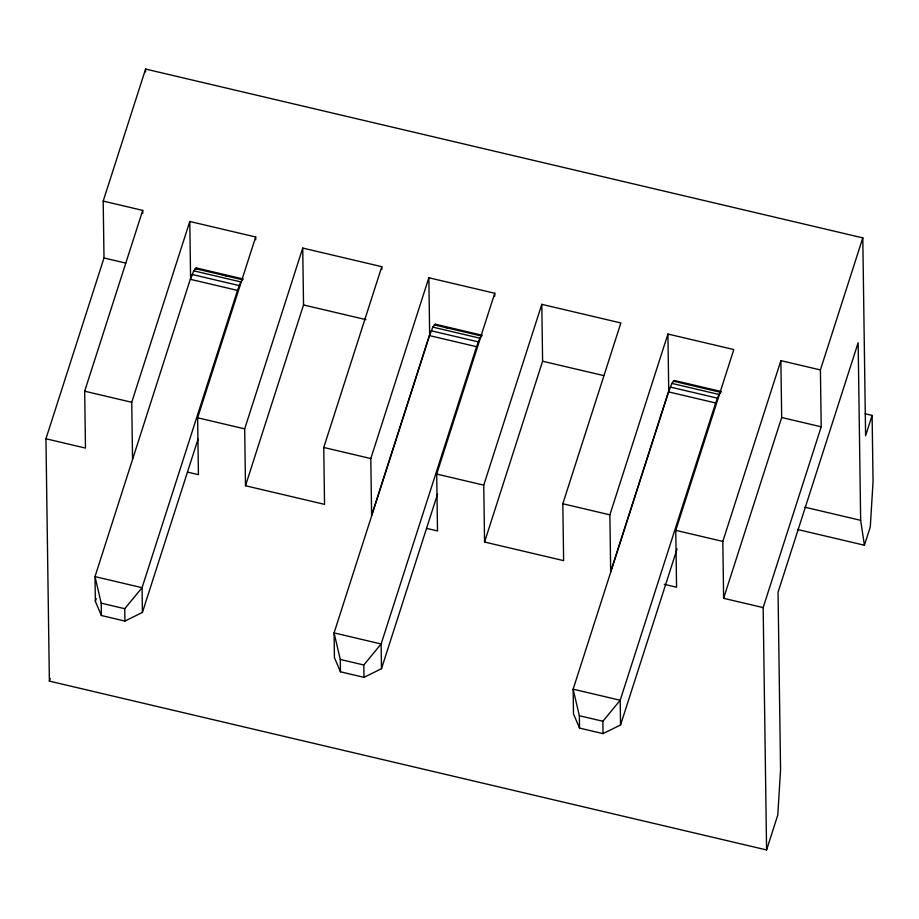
<?xml version="1.0" encoding="UTF-8"?>
<svg xmlns="http://www.w3.org/2000/svg" width="919" height="919" viewBox="0 0 919 919"><rect width="100%" height="100%" fill="white"/><g stroke="black" fill="none" stroke-linecap="round" stroke-linejoin="round"><path stroke-width="1.38" d="M797.52 529.482L864.411 545.231L860.655 520.326L858.151 342.718L778.048 592.215L780.553 769.823L777.784 815.05L766.584 849.949L49.373 681.117L45.95 438.765L103.996 257.975L103.192 201.089L145.593 69.051L862.792 237.883L865.595 435.721L872.108 415.399L865.135 413.757M45.95 438.765L85.478 448.081L84.674 391.195L142.721 210.394L103.192 201.089M132.543 459.155L131.739 402.281L189.785 221.479L255.677 236.987L255.712 239.836M49.373 681.117L50.235 678.429M198.044 439.156L142.411 612.422L124.915 621.072L101.389 615.523L95.358 601.348L96.231 598.625M237.516 290.415L190.451 279.33L193.737 270.829L196.184 267.923L243.248 279.008L240.801 281.915L237.516 290.415L142.066 587.701L142.411 612.422M187.442 472.079L198.424 474.663L197.619 417.789L255.677 236.987M381.799 266.682L323.752 447.473L324.545 504.359L245.488 485.737L244.684 428.863L302.73 248.061L381.799 266.682L381.833 269.52M245.488 485.737L303.534 304.947L302.73 248.061M428.851 277.756L429.655 334.631L371.609 515.433L370.805 458.558L428.851 277.756L494.744 293.264L494.778 296.113M381.488 668.71L381.132 643.978L476.582 346.693L479.867 338.192L482.314 335.286L435.261 324.2L432.803 327.118L429.518 335.619L334.079 632.892L334.424 657.625L340.455 671.812L363.981 677.349L381.488 668.71L437.559 494.066M426.519 528.356L437.501 530.941L436.697 474.066L494.744 293.264M483.75 485.14L541.796 304.338L620.865 322.96L562.819 503.75L563.623 560.636L484.554 542.026L483.75 485.14L436.697 474.066M484.554 542.026L542.601 361.224L541.796 304.338M667.929 334.034L668.733 390.908L610.675 571.71L609.871 514.835L667.929 334.034L733.81 349.542L675.764 530.343L676.568 587.218L664.207 584.312M620.555 724.988L620.199 700.255L715.648 402.97L718.934 394.469L721.392 391.563L674.328 380.477L671.869 383.395L668.595 391.896L573.146 689.181L573.49 713.902L579.521 728.089L603.048 733.626L620.555 724.988L677.062 548.976M763.161 607.608L723.621 598.303L722.828 541.417L780.874 360.627L820.403 369.932L821.207 426.807L763.161 607.608L766.584 849.949M723.621 598.303L781.678 417.502L780.874 360.627M820.403 369.932L862.792 237.883M864.411 545.231L870.282 526.955L873.05 481.728L872.108 415.399M124.915 621.072L124.743 608.7L142.066 587.701L95.002 576.615L190.589 278.354L189.785 221.479M363.981 677.349L363.809 664.977L381.132 643.978L334.079 632.892L340.283 659.44L340.455 671.812M603.048 733.626L602.875 721.254L620.199 700.255L573.146 689.181L579.349 715.717L579.521 728.089M223.179 275.068L227.338 276.045M445.635 327.44L449.793 328.416M195.115 268.589L242.179 279.675M434.182 324.866L481.246 335.952M673.248 381.144L720.312 392.229M193.737 270.829L240.801 281.915M432.803 327.118L479.867 338.192M671.869 383.395L718.934 394.469M192.151 274.494L239.204 285.579M431.218 330.783L478.271 341.857M670.284 387.06L717.348 398.134M103.996 257.975L125.811 263.11M303.534 304.947L365.957 319.64M542.601 361.224L603.634 375.584M781.678 417.502L821.207 426.807M429.518 335.619L476.582 346.693M668.595 391.896L715.648 402.97M804.906 507.208L860.655 520.326M84.674 391.195L131.739 402.281M197.619 417.789L244.684 428.863M323.752 447.473L370.805 458.558M562.819 503.75L609.871 514.835M675.764 530.343L722.828 541.417M95.358 601.348L95.002 576.615L101.205 603.163L124.743 608.7M340.283 659.44L363.809 664.977M579.349 715.717L602.875 721.254M435.261 324.2L435.951 325.154M196.184 267.923L196.884 268.876M145.593 69.051L145.627 71.912M142.721 210.394L142.767 213.242M101.205 603.163L101.389 615.523"/></g></svg>
